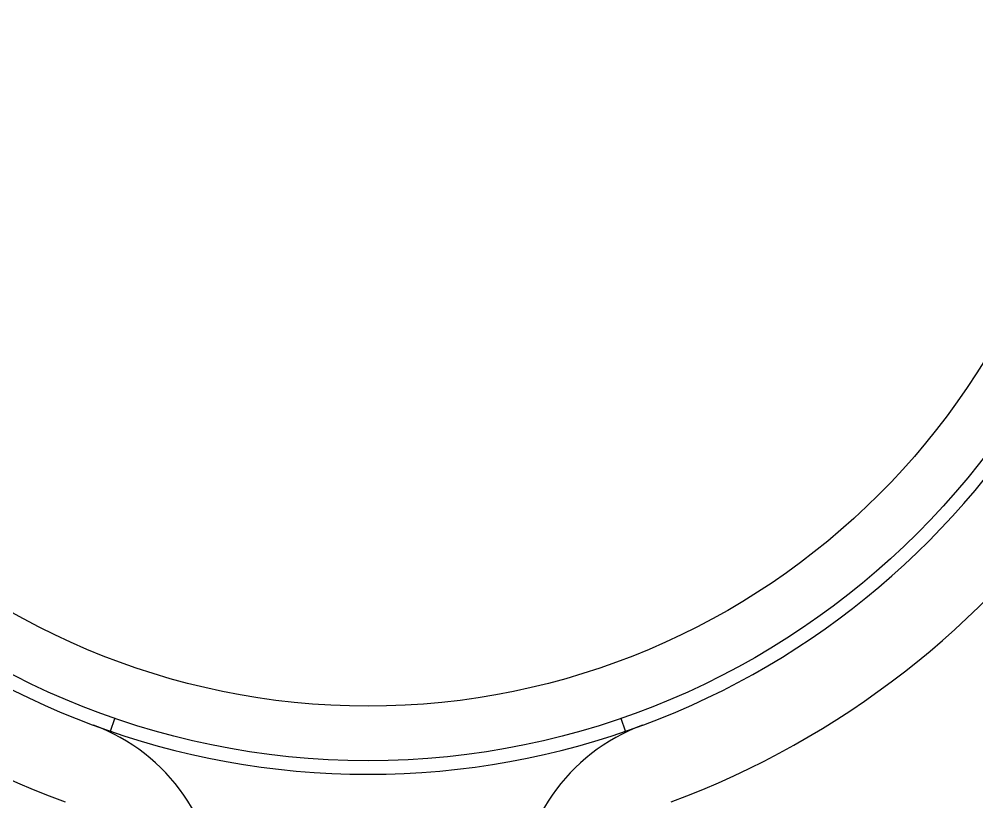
# Model space of a CAD drawing. Extents: x 1169373 to 1354985, y 649019 to 904199.
# Drawn here: x 1273178 to 1273766, y 794985 to 795465 of the extents above; entities that cross this region are included whole.
import ezdxf

# ---------------------------------------------------------------- set-up
doc = ezdxf.new("R2010")
doc.units = 0
doc.header["$LTSCALE"] = 1000
doc.header["$MEASUREMENT"] = 0

# ---------------------------------------------------------------- blocks, each defined once
blk = doc.blocks.new('gfhhrryyfd')
at = {"linetype": 'Continuous'}
for p, q in [((3687341.47, -1754602.24), (3687344.2, -1754594.33)), ((3687657.33, -1754602.24), (3687654.61, -1754594.33))]:
    blk.add_line(p, q, dxfattribs=at)
for radius in [476.72, 443.27]:
    blk.add_circle((3687499.4, -1754143.58), radius, dxfattribs=at)
for centre, radius, start, end in [((3687499.4, -1754143.58), 535.27, 110.31751, 249.68249), ((3687499.4, -1754143.58), 535.27, 290.31751, 69.68249), ((3687499.4, -1754143.58), 485.08, 109, 71), ((3687290.31, -1754708.29), 117.09, 0, 69.68249), ((3687708.49, -1754708.29), 117.09, 110.31751, 180)]:
    blk.add_arc(centre, radius, start, end, dxfattribs=at)

msp = doc.modelspace()

# ---------------------------------------------------------------- block references
at = {"lineweight": -3, "xscale": 0.9999959487468004, "yscale": 0.999995949678123, "zscale": 0.9999959495959999}
msp.add_blockref('gfhhrryyfd', (-2414092.33, 2549623.71), dxfattribs=at)

doc.saveas('drawing.dxf')
